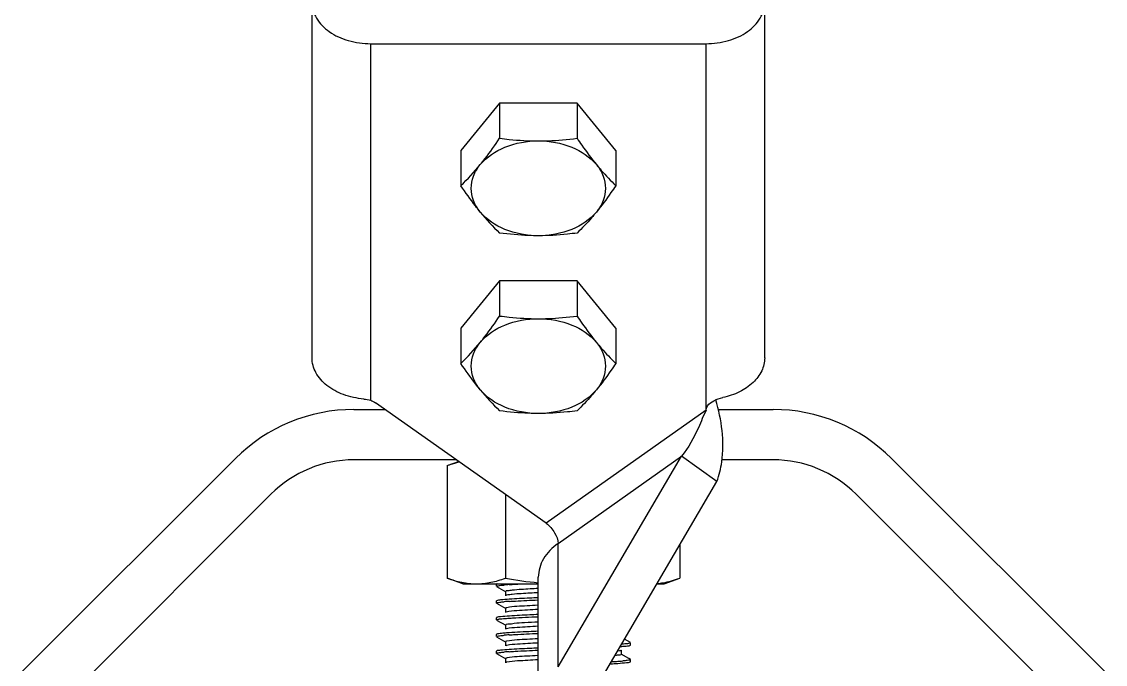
# Model space of a CAD drawing. Extents: x 27938 to 1507990, y 110129 to 923079.
# Drawn here: x 550839 to 552341, y 341964 to 342855 of the extents above; entities that cross this region are included whole.
import ezdxf

# ---------------------------------------------------------------- set-up
doc = ezdxf.new("R2010")
doc.units = 0
doc.header["$LTSCALE"] = 1000
doc.header["$MEASUREMENT"] = 0

msp = doc.modelspace()

# ---------------------------------------------------------------- linework, layer by layer
at = {"linetype": 'Continuous'}
for p, q in [((551241.5, 342388.7), (551241.5, 342957.5)), ((551868.8, 342388.7), (551868.8, 342957.5)), ((551322.8, 342329.8), (551322.8, 342824.1)), ((551322.8, 342824.1), (551787.5, 342824.1)), ((551787.5, 342316), (551787.5, 342824.1)), ((551501.5, 342741.9), (551447.8, 342676.2)), ((551501.5, 342741.9), (551501.5, 342693.1)), ((551608.8, 342741.9), (551501.5, 342741.9)), ((551662.5, 342676.2), (551608.8, 342741.9)), ((551608.8, 342741.9), (551608.8, 342693.1)), ((551447.8, 342676.2), (551447.8, 342627.3)), ((551662.5, 342676.2), (551662.5, 342627.3)), ((551501.5, 342495.5), (551447.8, 342429.8)), ((551501.5, 342495.5), (551501.5, 342446.6)), ((551608.8, 342495.5), (551501.5, 342495.5)), ((551662.5, 342429.8), (551608.8, 342495.5)), ((551608.8, 342495.5), (551608.8, 342446.6)), ((551447.8, 342429.8), (551447.8, 342380.9)), ((551662.5, 342429.8), (551662.5, 342380.9)), ((551299.6, 342317.1), (551342.9, 342317.1)), ((551565.9, 342159.3), (551329.6, 342326.4)), ((551787.5, 342316), (551565.9, 342159.3)), ((551787.5, 342316), (551782.4, 342304.4)), ((551804.3, 342317.1), (551880.4, 342317.1)), ((550839.1, 341952.8), (551135.3, 342249)), ((551441.4, 342247.4), (551299.6, 342247.4)), ((551429, 342239.5), (551444.5, 342245.2)), ((551429, 342239.5), (551429, 342083.3)), ((551582.4, 341960.2), (551753.5, 342252.3)), ((551582.4, 342131.3), (551753.5, 342252.3)), ((551802.7, 342217.4), (551753.5, 342252.3)), ((551880.4, 342247.4), (551809.2, 342247.4)), ((552044.7, 342249), (552340.9, 341952.8)), ((551631.6, 341925.3), (551802.7, 342217.4)), ((551184.6, 342199.7), (550888.4, 341903.5)), ((551509.5, 342199.2), (551509.5, 342083.3)), ((552291.6, 341903.5), (551995.4, 342199.7)), ((551582.4, 341960.2), (551582.4, 342131.3)), ((551751, 342129), (551751, 342083.3)), ((551450.6, 342075.5), (551429, 342083.3)), ((551450.6, 342075.5), (551555.1, 342075.5)), ((551497.3, 342075.2), (551497.1, 342074.9)), ((551497.1, 342072), (551497.1, 342074.9)), ((551497.1, 342072), (551497.1, 342074.9)), ((551555.1, 341477.8), (551555.1, 342084.8)), ((551719.6, 342075.5), (551729.4, 342075.5)), ((551729.4, 342075.5), (551751, 342083.3)), ((551497.3, 342071.8), (551509.9, 342064.5)), ((551509.6, 342064.8), (551509.6, 342059)), ((551497.3, 342052), (551497.1, 342051.7)), ((551497.1, 342048.8), (551497.1, 342051.7)), ((551497.1, 342048.8), (551497.1, 342051.7)), ((551497.3, 342048.5), (551509.9, 342041.2)), ((551497.3, 342028.7), (551497.1, 342028.5)), ((551497.1, 342025.6), (551497.1, 342028.5)), ((551497.1, 342025.6), (551497.1, 342028.5)), ((551509.6, 342041.5), (551509.6, 342035.7)), ((551497.3, 342025.3), (551509.9, 342018)), ((551509.6, 342018.3), (551509.6, 342012.5)), ((551497.3, 342005.5), (551497.1, 342005.2)), ((551497.1, 342002.3), (551497.1, 342005.2)), ((551497.1, 342002.3), (551497.1, 342005.2)), ((551497.3, 342002.1), (551509.9, 341994.8)), ((551682.7, 341993.9), (551674.5, 341998.6)), ((551497.3, 341982.3), (551497.1, 341982)), ((551509.6, 341995.1), (551509.6, 341989.3)), ((551670.4, 341977.7), (551670.4, 341983.5)), ((551682.7, 341990.5), (551682.9, 341990.7)), ((551682.9, 341990.7), (551682.9, 341993.6)), ((551682.9, 341990.7), (551682.9, 341993.6)), ((551497.1, 341979.1), (551497.1, 341982)), ((551497.1, 341979.1), (551497.1, 341982)), ((551497.3, 341978.9), (551509.9, 341971.6)), ((551509.6, 341971.8), (551509.6, 341966)), ((551680.6, 341971.9), (551670.1, 341977.9)), ((551682.7, 341970.6), (551680.6, 341971.9)), ((551682.7, 341967.2), (551682.9, 341967.5)), ((551682.9, 341967.5), (551682.9, 341970.4)), ((551682.9, 341967.5), (551682.9, 341970.4))]:
    msp.add_line(p, q, dxfattribs=at)
for centre, radius, start, end in [((551215.2, 342868.3), 334.9, 313.9914, 320.7735), ((551734.1, 342802.6), 334.9, 219.2265, 226.0086), ((551215.2, 342621.9), 334.9, 313.9914, 320.7735), ((551734.1, 342556.2), 334.9, 219.2265, 226.0086), ((551299.6, 342084.8), 232.3, 90, 135), ((551880.4, 342084.8), 232.3, 45, 90), ((551299.6, 342084.8), 162.6, 90, 135), ((551880.4, 342084.8), 162.6, 45, 90), ((551541.5, 341673.3), 401.9, 93.8134, 94.8058), ((551541.8, 341646.2), 405.8, 93.7866, 94.8061), ((551541.2, 341607.5), 398.1, 93.8422, 94.8039), ((551541.3, 341583), 399.3, 93.8324, 94.805), ((551612.2, 342756.6), 790.3, 273.2643, 273.8614), ((551638.7, 342366.7), 399.5, 273.8325, 274.8033), ((551609.2, 342800), 836.7, 273.1645, 273.8477)]:
    msp.add_arc(centre, radius, start, end, dxfattribs=at)
for points, knots in [([(551241.5, 342881.6), (551241.5, 342873.9), (551246.5, 342857.6), (551265.4, 342838.8), (551292, 342826.8), (551312.4, 342824.1), (551322.8, 342824.1)], [0, 0, 0, 0, 0.209473, 0.444657, 0.712023, 1, 1, 1, 1]), ([(551787.5, 342824.1), (551797.9, 342824.1), (551818.3, 342826.8), (551844.9, 342838.8), (551863.8, 342857.6), (551868.8, 342873.9), (551868.8, 342881.6)], [0, 0, 0, 0, 0.287977, 0.555343, 0.790527, 1, 1, 1, 1]), ([(551474.7, 342656.5), (551477, 342659.3), (551486.3, 342671.2), (551495.1, 342683.5), (551501.5, 342693.1)], [0, 0, 0, 0, 0.239452, 1, 1, 1, 1]), ([(551474.7, 342656.5), (551483.5, 342667.3), (551509.5, 342684.2), (551539.4, 342689.4), (551555.2, 342689.4)], [0, 0, 0, 0, 0.468341, 1, 1, 1, 1]), ([(551501.5, 342693.1), (551505.9, 342692.5), (551523.7, 342690.4), (551541.7, 342689.4), (551555.2, 342689.4)], [0, 0, 0, 0, 0.249182, 1, 1, 1, 1]), ([(551555.2, 342689.4), (551559.6, 342689.4), (551577.6, 342689.7), (551595.5, 342691.3), (551608.8, 342693.1)], [0, 0, 0, 0, 0.250767, 1, 1, 1, 1]), ([(551555.2, 342689.4), (551570.9, 342689.4), (551600.8, 342684.2), (551626.8, 342667.3), (551635.6, 342656.5)], [0, 0, 0, 0, 0.531659, 1, 1, 1, 1]), ([(551608.8, 342693.1), (551611, 342689.8), (551619.5, 342677.3), (551628.5, 342665.2), (551635.6, 342656.5)], [0, 0, 0, 0, 0.259411, 1, 1, 1, 1]), ([(551474.7, 342590.8), (551470.8, 342595.5), (551464.5, 342605.9), (551461.1, 342623.6), (551464.5, 342641.4), (551470.8, 342651.8), (551474.7, 342656.5)], [0, 0, 0, 0, 0.257487, 0.5, 0.742513, 1, 1, 1, 1]), ([(551635.6, 342656.5), (551637.8, 342653.8), (551646.3, 342643.7), (551655.5, 342634.1), (551662.5, 342627.3)], [0, 0, 0, 0, 0.264209, 1, 1, 1, 1]), ([(551635.6, 342656.5), (551639.5, 342651.8), (551645.8, 342641.4), (551649.2, 342623.6), (551645.8, 342605.9), (551639.5, 342595.5), (551635.6, 342590.8)], [0, 0, 0, 0, 0.257487, 0.5, 0.742513, 1, 1, 1, 1]), ([(551474.7, 342590.8), (551472.4, 342593.6), (551463, 342605.4), (551454.3, 342617.8), (551447.8, 342627.3)], [0, 0, 0, 0, 0.239452, 1, 1, 1, 1]), ([(551662.5, 342627.3), (551660.3, 342624.1), (551651.7, 342611.6), (551642.7, 342599.5), (551635.6, 342590.8)], [0, 0, 0, 0, 0.259411, 1, 1, 1, 1]), ([(551555.2, 342557.9), (551539.4, 342557.9), (551509.5, 342563.1), (551483.5, 342580), (551474.7, 342590.8)], [0, 0, 0, 0, 0.531659, 1, 1, 1, 1]), ([(551635.6, 342590.8), (551626.8, 342580), (551600.8, 342563.1), (551570.9, 342557.9), (551555.2, 342557.9)], [0, 0, 0, 0, 0.468341, 1, 1, 1, 1]), ([(551635.6, 342590.8), (551633.4, 342588.1), (551624.9, 342578), (551615.8, 342568.4), (551608.8, 342561.6)], [0, 0, 0, 0, 0.264209, 1, 1, 1, 1]), ([(551555.2, 342557.9), (551550.7, 342557.9), (551532.7, 342558.3), (551514.8, 342559.9), (551501.5, 342561.6)], [0, 0, 0, 0, 0.250767, 1, 1, 1, 1]), ([(551608.8, 342561.6), (551604.4, 342561.1), (551586.6, 342559), (551568.6, 342557.9), (551555.2, 342557.9)], [0, 0, 0, 0, 0.249182, 1, 1, 1, 1]), ([(551474.7, 342410.1), (551477, 342412.9), (551486.3, 342424.7), (551495.1, 342437.1), (551501.5, 342446.6)], [0, 0, 0, 0, 0.239452, 1, 1, 1, 1]), ([(551474.7, 342410.1), (551483.5, 342420.8), (551509.5, 342437.8), (551539.4, 342442.9), (551555.2, 342442.9)], [0, 0, 0, 0, 0.468341, 1, 1, 1, 1]), ([(551501.5, 342446.6), (551505.9, 342446.1), (551523.7, 342444), (551541.7, 342442.9), (551555.2, 342442.9)], [0, 0, 0, 0, 0.249182, 1, 1, 1, 1]), ([(551555.2, 342442.9), (551559.6, 342442.9), (551577.6, 342443.3), (551595.5, 342444.9), (551608.8, 342446.6)], [0, 0, 0, 0, 0.250767, 1, 1, 1, 1]), ([(551555.2, 342442.9), (551570.9, 342442.9), (551600.8, 342437.8), (551626.8, 342420.8), (551635.6, 342410.1)], [0, 0, 0, 0, 0.531659, 1, 1, 1, 1]), ([(551608.8, 342446.6), (551611, 342443.4), (551619.5, 342430.9), (551628.5, 342418.8), (551635.6, 342410.1)], [0, 0, 0, 0, 0.259411, 1, 1, 1, 1]), ([(551474.7, 342344.4), (551470.8, 342349.1), (551464.5, 342359.5), (551461.1, 342377.2), (551464.5, 342395), (551470.8, 342405.3), (551474.7, 342410.1)], [0, 0, 0, 0, 0.257487, 0.5, 0.742513, 1, 1, 1, 1]), ([(551635.6, 342410.1), (551637.8, 342407.4), (551646.3, 342397.3), (551655.5, 342387.7), (551662.5, 342380.9)], [0, 0, 0, 0, 0.264209, 1, 1, 1, 1]), ([(551635.6, 342410.1), (551639.5, 342405.3), (551645.8, 342395), (551649.2, 342377.2), (551645.8, 342359.5), (551639.5, 342349.1), (551635.6, 342344.4)], [0, 0, 0, 0, 0.257487, 0.5, 0.742513, 1, 1, 1, 1]), ([(551313.2, 342331.6), (551303.7, 342332.4), (551285.4, 342336.3), (551262, 342348.7), (551245.7, 342366.7), (551241.5, 342381.7), (551241.5, 342388.7)], [0, 0, 0, 0, 0.28821, 0.553531, 0.788229, 1, 1, 1, 1]), ([(551868.8, 342388.7), (551868.8, 342382.5), (551865.6, 342369.5), (551852.9, 342352.9), (551833.8, 342340.3), (551818.7, 342335.3), (551810.6, 342333.6)], [0, 0, 0, 0, 0.215862, 0.450689, 0.713102, 1, 1, 1, 1]), ([(551474.7, 342344.4), (551472.4, 342347.2), (551463, 342359), (551454.3, 342371.4), (551447.8, 342380.9)], [0, 0, 0, 0, 0.239452, 1, 1, 1, 1]), ([(551662.5, 342380.9), (551660.3, 342377.7), (551651.7, 342365.2), (551642.7, 342353), (551635.6, 342344.4)], [0, 0, 0, 0, 0.259411, 1, 1, 1, 1]), ([(551555.2, 342311.5), (551539.4, 342311.5), (551509.5, 342316.7), (551483.5, 342333.6), (551474.7, 342344.4)], [0, 0, 0, 0, 0.531659, 1, 1, 1, 1]), ([(551635.6, 342344.4), (551626.8, 342333.6), (551600.8, 342316.7), (551570.9, 342311.5), (551555.2, 342311.5)], [0, 0, 0, 0, 0.468341, 1, 1, 1, 1]), ([(551635.6, 342344.4), (551633.4, 342341.7), (551624.9, 342331.6), (551615.8, 342322), (551608.8, 342315.2)], [0, 0, 0, 0, 0.264209, 1, 1, 1, 1]), ([(551787.5, 342316), (551787.7, 342318.1), (551790, 342323.9), (551798.7, 342330.2), (551806.4, 342332.7), (551810.6, 342333.6)], [0, 0, 0, 0, 0.208141, 0.577605, 1, 1, 1, 1]), ([(551802.7, 342217.4), (551805.9, 342226.1), (551814.5, 342263.5), (551809.3, 342302.9), (551801, 342330.5)], [0, 0, 0, 0, 0.242556, 1, 1, 1, 1]), ([(551555.2, 342311.5), (551550.7, 342311.5), (551532.7, 342311.9), (551514.8, 342313.5), (551501.5, 342315.2)], [0, 0, 0, 0, 0.250767, 1, 1, 1, 1]), ([(551608.8, 342315.2), (551604.4, 342314.6), (551586.6, 342312.6), (551568.6, 342311.5), (551555.2, 342311.5)], [0, 0, 0, 0, 0.249182, 1, 1, 1, 1]), ([(551782.4, 342304.4), (551780.6, 342300.2), (551772.9, 342281.9), (551763.2, 342264.1), (551753.5, 342252.3)], [0, 0, 0, 0, 0.231709, 1, 1, 1, 1]), ([(551429, 342239.5), (551430.4, 342240), (551435.8, 342241.9), (551441.3, 342243.5), (551445.5, 342244.5)], [0, 0, 0, 0, 0.252515, 1, 1, 1, 1]), ([(551565.9, 342159.3), (551570.7, 342156), (551578, 342147.3), (551582.4, 342136.6), (551582.4, 342131.3)], [0, 0, 0, 0, 0.525314, 1, 1, 1, 1]), ([(551582.4, 342131.3), (551574.4, 342125.7), (551560.8, 342112.2), (551555.1, 342093.5), (551555.1, 342084.8)], [0, 0, 0, 0, 0.528923, 1, 1, 1, 1]), ([(551429, 342083.3), (551435.6, 342080.9), (551448.8, 342077), (551462.5, 342075.5), (551469.3, 342075.5)], [0, 0, 0, 0, 0.506411, 1, 1, 1, 1]), ([(551469.3, 342075.5), (551476.1, 342075.5), (551489.8, 342077), (551503, 342080.9), (551509.5, 342083.3)], [0, 0, 0, 0, 0.493589, 1, 1, 1, 1]), ([(551497.1, 342072), (551497.1, 342072.5), (551499.3, 342072.7), (551500.4, 342073), (551501.5, 342073.2)], [0, 0, 0, 0, 0.271556, 1, 1, 1, 1]), ([(551498, 342075.5), (551497.9, 342075.4), (551497.6, 342075.3), (551497.4, 342075.2), (551497.3, 342075.2)], [0, 0, 0, 0, 0.575094, 1, 1, 1, 1]), ([(551514.8, 342074.4), (551516.2, 342074.5), (551522.7, 342074.9), (551529.2, 342075.2), (551534.3, 342075.5)], [0, 0, 0, 0, 0.220803, 1, 1, 1, 1]), ([(551719.8, 342075.9), (551722.5, 342076.1), (551733.1, 342077.6), (551743.4, 342080.6), (551751, 342083.3)], [0, 0, 0, 0, 0.246296, 1, 1, 1, 1]), ([(551519, 342066.6), (551516.7, 342066.3), (551514.5, 342065.6), (551509.6, 342065.6), (551509.6, 342064.8)], [0, 0, 0, 0, 0.734942, 1, 1, 1, 1]), ([(551519, 342060.8), (551517.9, 342060.7), (551514.9, 342060.2), (551511.6, 342060.2), (551509.9, 342059.3)], [0, 0, 0, 0, 0.376921, 1, 1, 1, 1]), ([(551554.8, 342068.9), (551551.2, 342068.7), (551539.2, 342068.1), (551527.3, 342067.4), (551519, 342066.6)], [0, 0, 0, 0, 0.30396, 1, 1, 1, 1]), ([(551554.8, 342063.1), (551551.2, 342062.9), (551539.2, 342062.3), (551527.3, 342061.6), (551519, 342060.8)], [0, 0, 0, 0, 0.30396, 1, 1, 1, 1]), ([(551497.1, 342048.8), (551497.1, 342049.2), (551499.3, 342049.5), (551500.4, 342049.8), (551501.6, 342050)], [0, 0, 0, 0, 0.271401, 1, 1, 1, 1]), ([(551514.8, 342054), (551510.7, 342053.8), (551505.1, 342053), (551498.9, 342052.9), (551497.3, 342052)], [0, 0, 0, 0, 0.690495, 1, 1, 1, 1]), ([(551511.6, 342042.4), (551511.1, 342042.3), (551510.5, 342042.1), (551509.6, 342041.8), (551509.6, 342041.5)], [0, 0, 0, 0, 0.704936, 1, 1, 1, 1]), ([(551554.7, 342045.7), (551549.7, 342045.4), (551535.3, 342044.5), (551520.8, 342044.3), (551511.6, 342042.4)], [0, 0, 0, 0, 0.350691, 1, 1, 1, 1]), ([(551554.8, 342056.1), (551551, 342055.9), (551537.6, 342055.3), (551524.3, 342054.7), (551514.8, 342054)], [0, 0, 0, 0, 0.288536, 1, 1, 1, 1]), ([(551515, 342051.1), (551517.8, 342051.3), (551531, 342052.1), (551544.3, 342052.7), (551554.8, 342053.2)], [0, 0, 0, 0, 0.207236, 1, 1, 1, 1]), ([(551515, 342030.8), (551510.9, 342030.5), (551505.2, 342029.7), (551498.9, 342029.6), (551497.3, 342028.7)], [0, 0, 0, 0, 0.690745, 1, 1, 1, 1]), ([(551500.6, 342026.6), (551501.2, 342026.7), (551504.6, 342027.1), (551508, 342027.4), (551510.8, 342027.6)], [0, 0, 0, 0, 0.19121, 1, 1, 1, 1]), ([(551510.7, 342036.3), (551510.5, 342036.3), (551510.3, 342036.2), (551510, 342036.1), (551509.9, 342036)], [0, 0, 0, 0, 0.573187, 1, 1, 1, 1]), ([(551554.7, 342039.9), (551545, 342039.4), (551530.4, 342038.2), (551515.5, 342037.7), (551510.7, 342036.3)], [0, 0, 0, 0, 0.662973, 1, 1, 1, 1]), ([(551510.8, 342027.6), (551513.7, 342027.8), (551528.4, 342028.8), (551543, 342029.4), (551554.8, 342029.9)], [0, 0, 0, 0, 0.196383, 1, 1, 1, 1]), ([(551554.8, 342032.8), (551551, 342032.7), (551537.7, 342032.1), (551524.4, 342031.4), (551515, 342030.8)], [0, 0, 0, 0, 0.288055, 1, 1, 1, 1]), ([(551497.1, 342025.6), (551497.1, 342025.9), (551498.8, 342026.2), (551499.7, 342026.5), (551500.6, 342026.6)], [0, 0, 0, 0, 0.275887, 1, 1, 1, 1]), ([(551554.7, 342022.4), (551548.5, 342022.1), (551537.9, 342021.4), (551522.8, 342020.9), (551515.9, 342019.1), (551509.6, 342019.4), (551509.6, 342018.3)], [0, 0, 0, 0, 0.409, 0.726331, 0.927829, 1, 1, 1, 1]), ([(551511, 342013.2), (551510.7, 342013.1), (551510.4, 342013), (551510, 342012.9), (551509.9, 342012.8)], [0, 0, 0, 0, 0.585747, 1, 1, 1, 1]), ([(551554.7, 342016.6), (551545.1, 342016.1), (551530.6, 342015), (551515.8, 342014.4), (551511, 342013.2)], [0, 0, 0, 0, 0.656169, 1, 1, 1, 1]), ([(551497.1, 342002.3), (551497.1, 342002.8), (551499.3, 342003), (551500.4, 342003.3), (551501.5, 342003.5)], [0, 0, 0, 0, 0.271616, 1, 1, 1, 1]), ([(551500.6, 342006.3), (551499.9, 342006.2), (551498.8, 342006), (551497.6, 342005.7), (551497.3, 342005.5)], [0, 0, 0, 0, 0.640091, 1, 1, 1, 1]), ([(551510.8, 342007.3), (551509.8, 342007.2), (551506.3, 342006.9), (551502.9, 342006.6), (551500.6, 342006.3)], [0, 0, 0, 0, 0.30771, 1, 1, 1, 1]), ([(551554.8, 342009.6), (551550.5, 342009.4), (551535.8, 342008.8), (551521.1, 342008.1), (551510.8, 342007.3)], [0, 0, 0, 0, 0.297382, 1, 1, 1, 1]), ([(551554.6, 341999.2), (551549.6, 341998.9), (551535.3, 341998), (551520.9, 341997.8), (551511.7, 341995.9)], [0, 0, 0, 0, 0.349431, 1, 1, 1, 1]), ([(551514.5, 342004.6), (551517.3, 342004.8), (551530.7, 342005.6), (551544.2, 342006.3), (551554.8, 342006.7)], [0, 0, 0, 0, 0.206065, 1, 1, 1, 1]), ([(551514.5, 341984.3), (551510.5, 341984), (551504.9, 341983.3), (551498.8, 341983.2), (551497.3, 341982.3)], [0, 0, 0, 0, 0.690212, 1, 1, 1, 1]), ([(551511.7, 341995.9), (551511.2, 341995.8), (551510.6, 341995.7), (551509.6, 341995.3), (551509.6, 341995.1)], [0, 0, 0, 0, 0.706178, 1, 1, 1, 1]), ([(551511.3, 341990), (551511, 341989.9), (551510.5, 341989.8), (551510.1, 341989.7), (551509.9, 341989.6)], [0, 0, 0, 0, 0.596703, 1, 1, 1, 1]), ([(551554.6, 341993.4), (551545.2, 341992.9), (551530.8, 341991.9), (551516.2, 341991.2), (551511.3, 341990)], [0, 0, 0, 0, 0.649558, 1, 1, 1, 1]), ([(551554.8, 341986.4), (551550.9, 341986.2), (551537.5, 341985.6), (551524.1, 341985), (551514.5, 341984.3)], [0, 0, 0, 0, 0.289063, 1, 1, 1, 1]), ([(551514.6, 341981.4), (551517.4, 341981.6), (551530.8, 341982.4), (551544.2, 341983), (551554.8, 341983.5)], [0, 0, 0, 0, 0.206277, 1, 1, 1, 1]), ([(551670.1, 341983.2), (551669.7, 341982.9), (551668.3, 341982.6), (551667, 341982.4), (551666.1, 341982.3)], [0, 0, 0, 0, 0.35782, 1, 1, 1, 1]), ([(551669.5, 341988.7), (551671.2, 341988.8), (551675.5, 341989.4), (551680.3, 341989.1), (551682.7, 341990.5)], [0, 0, 0, 0, 0.387145, 1, 1, 1, 1]), ([(551682.9, 341993.6), (551682.9, 341993.2), (551680.7, 341992.9), (551679.6, 341992.6), (551678.5, 341992.5)], [0, 0, 0, 0, 0.271584, 1, 1, 1, 1]), ([(551497.1, 341979.1), (551497.1, 341979.5), (551499.3, 341979.8), (551500.4, 341980.1), (551501.5, 341980.3)], [0, 0, 0, 0, 0.271628, 1, 1, 1, 1]), ([(551511.8, 341972.7), (551511.2, 341972.6), (551510.6, 341972.4), (551509.6, 341972.1), (551509.6, 341971.8)], [0, 0, 0, 0, 0.707247, 1, 1, 1, 1]), ([(551554.6, 341970.2), (551545.2, 341969.7), (551530.8, 341968.7), (551516.2, 341967.9), (551511.3, 341966.8)], [0, 0, 0, 0, 0.649158, 1, 1, 1, 1]), ([(551554.6, 341976), (551549.6, 341975.7), (551535.4, 341974.8), (551520.9, 341974.5), (551511.8, 341972.7)], [0, 0, 0, 0, 0.348434, 1, 1, 1, 1]), ([(551670.4, 341977.7), (551670.4, 341976.8), (551665.7, 341976.8), (551663.6, 341976.1), (551661.3, 341975.9)], [0, 0, 0, 0, 0.265324, 1, 1, 1, 1]), ([(551665.4, 341965.2), (551669.4, 341965.5), (551675, 341966.2), (551681.1, 341966.3), (551682.7, 341967.2)], [0, 0, 0, 0, 0.690319, 1, 1, 1, 1]), ([(551682.9, 341970.4), (551682.9, 341970), (551680.7, 341969.7), (551679.6, 341969.4), (551678.4, 341969.2)], [0, 0, 0, 0, 0.271518, 1, 1, 1, 1]), ([(551511.3, 341966.8), (551511, 341966.7), (551510.5, 341966.6), (551510.1, 341966.4), (551509.9, 341966.3)], [0, 0, 0, 0, 0.597162, 1, 1, 1, 1])]:
    msp.add_open_spline(points, degree=3, knots=knots, dxfattribs=at)
for points in [[(551313.2, 342331.6), (551316.5, 342331.4), (551319.7, 342330.8), (551322.8, 342329.8)], [(551322.8, 342329.8), (551325.2, 342329), (551327.6, 342327.9), (551329.6, 342326.4)], [(551501.5, 342073.2), (551503.6, 342073.5), (551505.7, 342073.7), (551507.8, 342073.8)], [(551509.5, 342083.3), (551524.6, 342080.6), (551539.8, 342078.4), (551555.1, 342077)], [(551501.6, 342050), (551503.7, 342050.2), (551505.7, 342050.4), (551507.8, 342050.6)], [(551501.5, 342003.5), (551503.6, 342003.8), (551505.7, 342004), (551507.9, 342004.1)], [(551678.5, 341992.5), (551676.1, 341992.2), (551673.8, 341992), (551671.5, 341991.8)], [(551501.5, 341980.3), (551503.6, 341980.5), (551505.7, 341980.7), (551507.8, 341980.9)], [(551678.4, 341969.2), (551676.4, 341969), (551674.2, 341968.8), (551672.1, 341968.6)]]:
    msp.add_open_spline(points, degree=3, dxfattribs=at)

doc.saveas('drawing.dxf')
